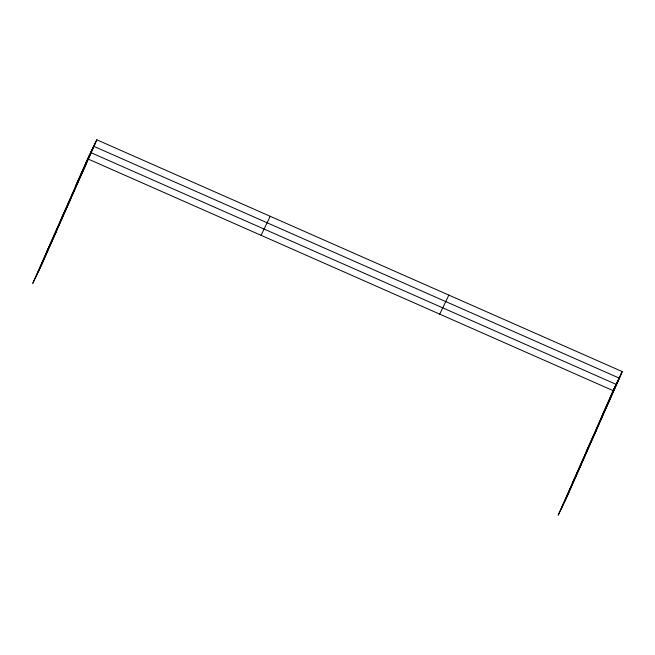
<?xml version="1.0" encoding="UTF-8"?>
<svg xmlns="http://www.w3.org/2000/svg" width="655" height="655" viewBox="0 0 655 655"><rect width="100%" height="100%" fill="white"/><g stroke="black" fill="none" stroke-linecap="round" stroke-linejoin="round"><path stroke-width="0.98" d="M96.809 139.793L87.688 158.829L32.75 283.402L41.871 264.358L96.809 139.793L622.25 371.598L567.312 496.171L558.191 515.207L613.882 389.07M76.201 184.947L89.571 154.907M35.763 277.114L91.454 150.977M79.967 177.087L93.329 147.047M38.768 270.834L95.262 143.027M602.395 415.18L615.765 385.14M561.196 508.927L617.649 381.218M564.209 502.639L619.54 377.264M608.061 403.357L621.472 373.219M75.824 185.733L84.945 166.689M61.611 217.959L70.732 198.923M46.963 251.168L56.084 232.132M261.083 235.333L270.204 216.289M439.734 314.146L448.855 295.102M622.25 371.598L613.129 390.642L87.688 158.829M601.265 417.538L610.386 398.494M587.052 449.772L596.173 430.728M572.404 482.981L581.525 463.936M93.706 146.27L619.147 378.074M90.701 152.549L616.142 384.354"/></g></svg>
